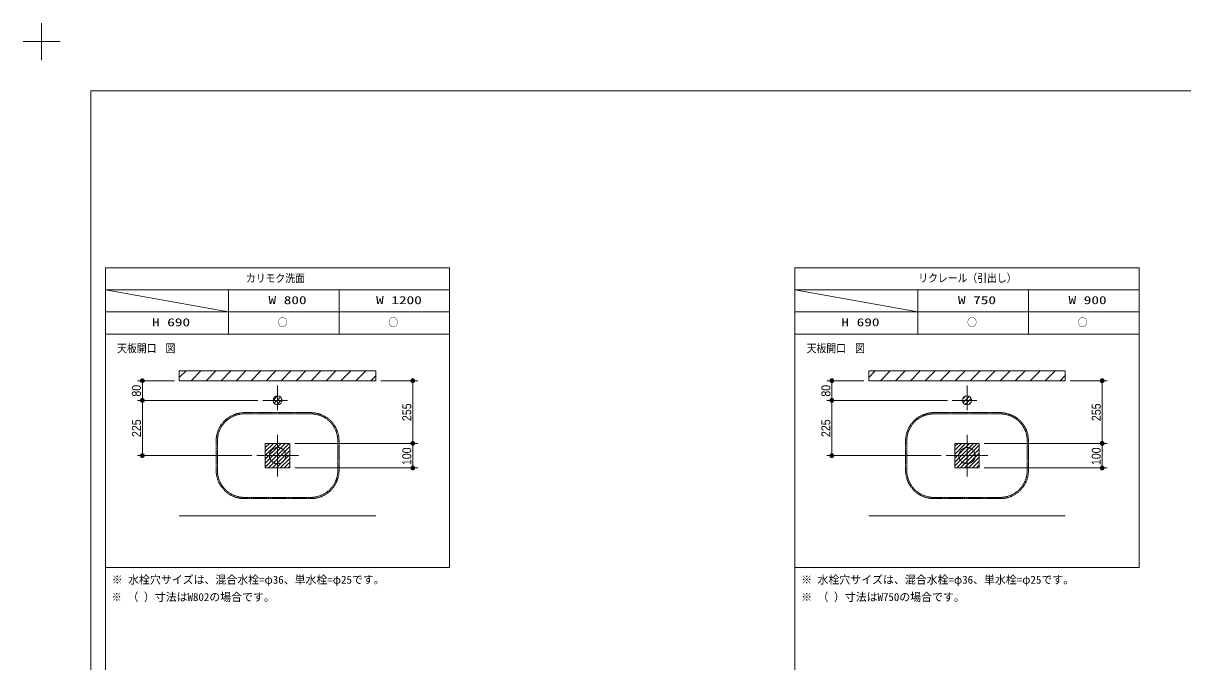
# Model space of a CAD drawing. Units: millimetres, scale not verified. Extents: x -6062 to 6062, y -3045 to 3045.
# Drawn here: x -6062 to -1344, y 446 to 3045 of the extents above; entities that cross this region are included whole.
import ezdxf
from ezdxf.enums import TextEntityAlignment as Align

# ---------------------------------------------------------------- set-up
doc = ezdxf.new("R2010")
doc.units = ezdxf.units.MM
doc.header["$LTSCALE"] = 20
doc.linetypes.add('CHAIN1', pattern=[8, 5, -1, 1, -1])
for name, color, linetype, lineweight in [('0-0_1図面枠', 7, 'Continuous', 9), ('0-2_2寸法-1', 7, 'Continuous', 9), ('0-3_0', 7, 'Continuous', 9), ('0-7_3一般', 7, 'Continuous', 9)]:
    doc.layers.add(name, color=color, linetype=linetype, lineweight=lineweight)
doc.styles.add('ＭＳ ゴシック', font='')
doc.styles.add('ＭＳ Ｐゴシック', font='')
doc.styles.get('ＭＳ ゴシック').set_extended_font_data('MS Gothic')
doc.styles.get('ＭＳ Ｐゴシック').set_extended_font_data('MS PGothic')

# ---------------------------------------------------------------- blocks, each defined once
blk = doc.blocks.new('グループ')
at = {"layer": '0-0_1図面枠'}
for p, q in [((-84000, 57900), (-84000, 60900)), ((-85500, 59400), (-82500, 59400))]:
    blk.add_line(p, q, dxfattribs=at)
blk = doc.blocks.new('グループ-2')
at = {"layer": '0-0_1図面枠'}
blk.add_lwpolyline([(-80000, 55400), (80000, 55400), (80000, -55400), (-80000, -55400)], close=True, dxfattribs=at)
blk = doc.blocks.new('図面枠')
at = {"layer": '0-0_1図面枠'}
for name in ['グループ', 'グループ-2']:
    blk.add_blockref(name, (0, 0), dxfattribs=at)
blk = doc.blocks.new('グループ-4')
at = {"layer": '0-0_1図面枠'}
for p, q in [((-78800, 41000), (-78800, -48600)), ((-22700, 41000), (-22700, -48600)), ((-50800, 39200), (-78800, 39200)), ((-78800, 39200), (-68800, 37400)), ((-68800, 35600), (-68800, 39200)), ((-59800, 35600), (-59800, 39200)), ((5300, 39200), (-22700, 39200)), ((-22700, 39200), (-12700, 37400)), ((-12700, 35600), (-12700, 39200)), ((-3700, 35600), (-3700, 39200)), ((-78800, 37400), (-50800, 37400)), ((-22700, 37400), (5300, 37400))]:
    blk.add_line(p, q, dxfattribs=at)
for points in [[(-78800, 41000), (-50800, 41000), (-50800, 35600), (-78800, 35600)], [(-22700, 41000), (5300, 41000), (5300, 35600), (-22700, 35600)], [(-78800, 35600), (-50800, 35600), (-50800, 16600), (-78800, 16600)], [(-22700, 35600), (5300, 35600), (5300, 16600), (-22700, 16600)]]:
    blk.add_lwpolyline(points, close=True, dxfattribs=at)
blk = doc.blocks.new('_Dot')
at = {"layer": '0-3_0'}
for p, q in [((-10, 0), (-20, 0)), ((9.78, 2), (-9.78, 2)), ((7.99, 6), (-7.99, 6)), ((9.16, -3.98), (-9.16, -3.98)), ((6, -7.98), (-6, -7.98))]:
    blk.add_line(p, q, dxfattribs=at)
for points in [[(10, 0), (9.92, 1.25), (9.69, 2.49), (9.3, 3.68), (8.76, 4.82), (8.09, 5.88), (7.29, 6.85), (6.37, 7.71), (5.36, 8.44), (4.26, 9.05), (3.09, 9.51), (1.87, 9.82), (0.63, 9.98), (-0.63, 9.98), (-1.87, 9.82), (-3.09, 9.51), (-4.26, 9.05), (-5.36, 8.44), (-6.37, 7.71), (-7.29, 6.85), (-8.09, 5.88), (-8.76, 4.82), (-9.3, 3.68), (-9.69, 2.49), (-9.92, 1.25), (-10, 0), (0, 0)], [(-10, 0), (-9.92, -1.25), (-9.69, -2.49), (-9.3, -3.68), (-8.76, -4.82), (-8.09, -5.88), (-7.29, -6.85), (-6.37, -7.71), (-5.36, -8.44), (-4.26, -9.05), (-3.09, -9.51), (-1.87, -9.82), (-0.63, -9.98), (0.63, -9.98), (1.87, -9.82), (3.09, -9.51), (4.26, -9.05), (5.36, -8.44), (6.37, -7.71), (7.29, -6.85), (8.09, -5.88), (8.76, -4.82), (9.3, -3.68), (9.69, -2.49), (9.92, -1.25), (10, 0), (0, 0)]]:
    blk.add_lwpolyline(points, close=True, dxfattribs=at)
blk = doc.blocks.new('グループ-68')
at = {"layer": '0-7_3一般', "linetype": 'CHAIN1'}
for p, q in [((-64800, 27400), (-64800, 24000)), ((-66500, 25700), (-63100, 25700))]:
    blk.add_line(p, q, dxfattribs=at)
blk.add_circle((-64800, 25700), 660, dxfattribs=at)
blk = doc.blocks.new('グループ-69')
at = {"layer": '0-7_3一般', "linetype": 'CHAIN1'}
for p, q in [((-67500, 29200), (-62100, 29200)), ((-67500, 29100), (-62100, 29100)), ((-69800, 24500), (-69800, 26900)), ((-69700, 24500), (-69700, 26900)), ((-59900, 26900), (-59900, 24500)), ((-59800, 26900), (-59800, 24500)), ((-62100, 22300), (-67500, 22300)), ((-62100, 22200), (-67500, 22200))]:
    blk.add_line(p, q, dxfattribs=at)
for centre, radius, start, end in [((-67500, 26900), 2300, 90, 180), ((-67500, 26900), 2200, 90, 180), ((-62100, 26900), 2300, 0, 90), ((-62100, 26900), 2200, 0, 90), ((-67500, 24500), 2300, 180, 270), ((-67500, 24500), 2200, 180, 270), ((-62100, 24500), 2300, 270, 0), ((-62100, 24500), 2200, 270, 0)]:
    blk.add_arc(centre, radius, start, end, dxfattribs=at)
blk = doc.blocks.new('グループ-70')
at = {"layer": '0-7_3一般', "linetype": 'CHAIN1'}
for p, q in [((-8700, 27400), (-8700, 24000)), ((-10400, 25700), (-7000, 25700))]:
    blk.add_line(p, q, dxfattribs=at)
blk.add_circle((-8700, 25700), 660, dxfattribs=at)
blk = doc.blocks.new('グループ-71')
at = {"layer": '0-7_3一般', "linetype": 'CHAIN1'}
for p, q in [((-11400, 29200), (-6000, 29200)), ((-11400, 29100), (-6000, 29100)), ((-13700, 24500), (-13700, 26900)), ((-13600, 24500), (-13600, 26900)), ((-3800, 26900), (-3800, 24500)), ((-3700, 26900), (-3700, 24500)), ((-6000, 22300), (-11400, 22300)), ((-6000, 22200), (-11400, 22200))]:
    blk.add_line(p, q, dxfattribs=at)
for centre, radius, start, end in [((-11400, 26900), 2300, 90, 180), ((-11400, 26900), 2200, 90, 180), ((-6000, 26900), 2300, 0, 90), ((-6000, 26900), 2200, 0, 90), ((-11400, 24500), 2300, 180, 270), ((-11400, 24500), 2200, 180, 270), ((-6000, 24500), 2300, 270, 0), ((-6000, 24500), 2200, 270, 0)]:
    blk.add_arc(centre, radius, start, end, dxfattribs=at)

msp = doc.modelspace()

# ---------------------------------------------------------------- linework, layer by layer
at = {"layer": '0-2_2寸法-1'}
for p, q in [((-5447.5, 1590), (-5597.5, 1590)), ((-5577.5, 1525.01), (-5577.5, 1574.99)), ((-4607.5, 1590), (-4457.5, 1590)), ((-4477.5, 1350.01), (-4477.5, 1574.99)), ((-2642.5, 1590), (-2792.5, 1590)), ((-2772.5, 1525.01), (-2772.5, 1574.99)), ((-1802.5, 1590), (-1652.5, 1590)), ((-1672.5, 1350.01), (-1672.5, 1574.99)), ((-5107.5, 1510), (-5597.5, 1510)), ((-5107.5, 1510), (-5597.5, 1510)), ((-2302.5, 1510), (-2792.5, 1510)), ((-2302.5, 1510), (-2792.5, 1510)), ((-5577.5, 1494.99), (-5577.5, 1300.01)), ((-2772.5, 1494.99), (-2772.5, 1300.01)), ((-4957.5, 1335), (-4457.5, 1335)), ((-4957.5, 1335), (-4457.5, 1335)), ((-2152.5, 1335), (-1652.5, 1335)), ((-2152.5, 1335), (-1652.5, 1335)), ((-5132.5, 1285), (-5597.5, 1285)), ((-4477.5, 1250.01), (-4477.5, 1319.99)), ((-2327.5, 1285), (-2792.5, 1285)), ((-1672.5, 1250.01), (-1672.5, 1319.99)), ((-4957.5, 1235), (-4457.5, 1235)), ((-2152.5, 1235), (-1652.5, 1235))]:
    msp.add_line(p, q, dxfattribs=at)
at = {"layer": '0-7_3一般'}
for p, q in [((-5427.5, 1602.56), (-5400.06, 1630)), ((-5379.1, 1590), (-5339.1, 1630)), ((-5318.14, 1590), (-5278.14, 1630)), ((-5257.18, 1590), (-5217.18, 1630)), ((-5196.22, 1590), (-5156.22, 1630)), ((-5135.26, 1590), (-5095.26, 1630)), ((-5074.3, 1590), (-5034.3, 1630)), ((-5013.34, 1590), (-4973.34, 1630)), ((-4952.38, 1590), (-4912.38, 1630)), ((-4891.42, 1590), (-4851.42, 1630)), ((-4830.46, 1590), (-4790.46, 1630)), ((-4769.5, 1590), (-4729.5, 1630)), ((-4708.54, 1590), (-4668.54, 1630)), ((-4647.58, 1590), (-4627.5, 1610.08)), ((-2622.5, 1603.4), (-2595.9, 1630)), ((-2574.94, 1590), (-2534.94, 1630)), ((-2513.98, 1590), (-2473.98, 1630)), ((-2453.02, 1590), (-2413.02, 1630)), ((-2392.06, 1590), (-2352.06, 1630)), ((-2331.1, 1590), (-2291.1, 1630)), ((-2270.14, 1590), (-2230.14, 1630)), ((-2209.18, 1590), (-2169.18, 1630)), ((-2148.22, 1590), (-2108.22, 1630)), ((-2087.26, 1590), (-2047.26, 1630)), ((-2026.3, 1590), (-1986.3, 1630)), ((-1965.34, 1590), (-1925.34, 1630)), ((-1904.38, 1590), (-1864.38, 1630)), ((-1843.42, 1590), (-1822.5, 1610.92)), ((-5427.5, 1590), (-4627.5, 1590)), ((-2622.5, 1590), (-1822.5, 1590)), ((-5045.5, 1510), (-5027.5, 1528)), ((-5041.13, 1498.37), (-5015.87, 1523.63)), ((-5031.12, 1492.38), (-5009.88, 1513.62)), ((-2239.36, 1516.14), (-2228.64, 1526.86)), ((-2238.17, 1501.33), (-2213.83, 1525.67)), ((-2229.87, 1493.63), (-2206.13, 1517.37)), ((-2212.31, 1495.19), (-2207.69, 1499.81)), ((-5077.5, 1334), (-5076.5, 1335)), ((-5077.5, 1318), (-5060.5, 1335)), ((-5077.5, 1302), (-5044.5, 1335)), ((-5077.5, 1286), (-5028.5, 1335)), ((-5077.5, 1270), (-5012.5, 1335)), ((-5077.5, 1254), (-4996.5, 1335)), ((-5077.5, 1238), (-4980.5, 1335)), ((-5064.5, 1235), (-4977.5, 1322)), ((-2272.5, 1323), (-2260.5, 1335)), ((-2272.5, 1307), (-2244.5, 1335)), ((-2272.5, 1291), (-2228.5, 1335)), ((-2272.5, 1275), (-2212.5, 1335)), ((-2272.5, 1259), (-2196.5, 1335)), ((-2272.5, 1243), (-2180.5, 1335)), ((-2264.5, 1235), (-2172.5, 1327)), ((-5048.5, 1235), (-4977.5, 1306)), ((-5032.5, 1235), (-4977.5, 1290)), ((-5016.5, 1235), (-4977.5, 1274)), ((-2248.5, 1235), (-2172.5, 1311)), ((-2232.5, 1235), (-2172.5, 1295)), ((-2216.5, 1235), (-2172.5, 1279)), ((-5000.5, 1235), (-4977.5, 1258)), ((-4984.5, 1235), (-4977.5, 1242)), ((-2200.5, 1235), (-2172.5, 1263)), ((-2184.5, 1235), (-2172.5, 1247)), ((-5427.5, 1040), (-4627.5, 1040)), ((-2622.5, 1040), (-1822.5, 1040))]:
    msp.add_line(p, q, dxfattribs=at)
at = {"layer": '0-7_3一般', "linetype": 'CHAIN1'}
for p, q in [((-5027.5, 1570), (-5027.5, 1450)), ((-2222.5, 1570), (-2222.5, 1450)), ((-5087.5, 1510), (-4967.5, 1510)), ((-2282.5, 1510), (-2162.5, 1510))]:
    msp.add_line(p, q, dxfattribs=at)
at = {"layer": '0-7_3一般'}
for points in [[(-5427.5, 1630), (-4627.5, 1630), (-4627.5, 1590), (-5427.5, 1590)], [(-2622.5, 1630), (-1822.5, 1630), (-1822.5, 1590), (-2622.5, 1590)], [(-5077.5, 1335), (-4977.5, 1335), (-4977.5, 1235), (-5077.5, 1235)], [(-5077.5, 1335), (-4977.5, 1335), (-4977.5, 1235), (-5077.5, 1235)], [(-2272.5, 1335), (-2172.5, 1335), (-2172.5, 1235), (-2272.5, 1235)], [(-2272.5, 1335), (-2172.5, 1335), (-2172.5, 1235), (-2272.5, 1235)]]:
    msp.add_lwpolyline(points, close=True, dxfattribs=at)
for centre in [(-5027.5, 1510), (-5027.5, 1510), (-2222.5, 1510), (-2222.5, 1510)]:
    msp.add_circle(centre, 18, dxfattribs=at)

# ---------------------------------------------------------------- block references
at = {"layer": '0-0_1図面枠', "xscale": 0.05, "yscale": 0.05}
for name in ['図面枠', 'グループ-4']:
    msp.add_blockref(name, (-1787.5, 0), dxfattribs=at)
at = {"layer": '0-2_2寸法-1', "xscale": 0.7503418, "yscale": 0.7503418}
for p, rotation in [((-5577.5, 1590), 90), ((-4477.5, 1590), 90), ((-2772.5, 1590), 90), ((-1672.5, 1590), 90), ((-5577.5, 1510), 270), ((-5577.5, 1510), 90), ((-2772.5, 1510), 270), ((-2772.5, 1510), 90), ((-4477.5, 1335), 270), ((-4477.5, 1335), 90), ((-1672.5, 1335), 270), ((-1672.5, 1335), 90), ((-5577.5, 1285), 270), ((-2772.5, 1285), 270), ((-4477.5, 1235), 270), ((-1672.5, 1235), 270)]:
    msp.add_blockref('_Dot', p, dxfattribs=dict(at, rotation=rotation))
at = {"layer": '0-7_3一般', "xscale": 0.05, "yscale": 0.05}
for name in ['グループ-69', 'グループ-71', 'グループ-68', 'グループ-70']:
    msp.add_blockref(name, (-1787.5, 0), dxfattribs=at)

# ---------------------------------------------------------------- texts
at = {"layer": '0-0_1図面枠', "style": 'ＭＳ ゴシック'}
for s, width, p in [('リクレール（引出し）', 0.9, (-2420.67, 1981.44)), ('カリモク洗面', 0.9, (-5156.39, 1980.86)), ('W 800', 1.4, (-5064.45, 1891.74)), ('W 1200', 1.4, (-4626.75, 1891.74)), ('W 750', 1.4, (-2259.45, 1891.74)), ('W 900', 1.4, (-1809.45, 1891.74)), ('H 690', 1.4, (-5538.49, 1801.74)), ('○', 0.9, (-5027.09, 1801.25)), ('○', 0.9, (-4577.09, 1801.25)), ('H 690', 1.4, (-2733.49, 1801.74)), ('○', 0.9, (-2222.09, 1801.25)), ('○', 0.9, (-1772.09, 1801.25)), ('天板開口', 0.9, (-5680, 1695.64)), ('図', 0.9, (-5483.27, 1695.64)), ('天板開口', 0.9, (-2875, 1695.64)), ('図', 0.9, (-2678.27, 1695.64)), ('※', 0.9, (-5702.1, 683.34))]:
    msp.add_text(s, height=32.55, dxfattribs=dict(at, width=width)).set_placement(p, align=Align.BOTTOM_LEFT)
for s, p in [('※ 水栓穴サイズは、混合水栓=φ36、単水栓=φ25です。', (-5702.1, 753.88)), ('※ 水栓穴サイズは、混合水栓=φ36、単水栓=φ25です。', (-2897.1, 753.88)), ('（ ）寸法はW802の場合です。', (-5637.93, 683.34)), ('※ （ ）寸法はW750の場合です。', (-2897.1, 683.34))]:
    msp.add_text(s, height=32.55, dxfattribs=at).set_placement(p, align=Align.BOTTOM_LEFT)
at = {"layer": '0-2_2寸法-1', "style": 'ＭＳ Ｐゴシック', "width": 0.9}
for s, p in [('80', (-5572.54, 1525.12)), ('80', (-2767.54, 1525.12)), ('255', (-4472.44, 1425.61)), ('255', (-1667.44, 1425.61)), ('225', (-5572.44, 1360.61)), ('225', (-2767.44, 1360.61)), ('100', (-4472.54, 1246.39)), ('100', (-1667.54, 1246.39))]:
    msp.add_text(s, height=36.66, rotation=90, dxfattribs=at).set_placement(p, align=Align.BOTTOM_LEFT)

doc.saveas('drawing.dxf')
